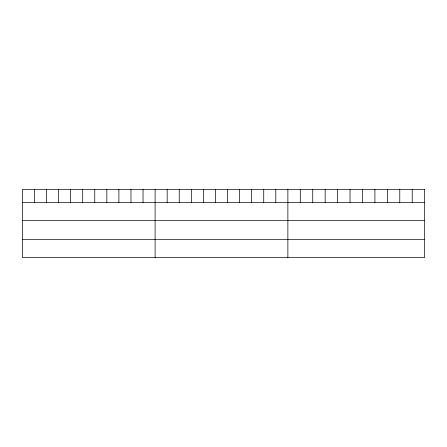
<?xml version="1.0" encoding="UTF-8"?>
<svg xmlns="http://www.w3.org/2000/svg" width="447" height="447" viewBox="0 0 447 447"><rect width="100%" height="100%" fill="white"/><g stroke="black" fill="none" stroke-linecap="round" stroke-linejoin="round"><path stroke-width="0.67" d="M22.35 202.407L424.65 202.407M22.35 220.606L424.65 220.606M22.35 239.357L424.65 239.357M412.218 189.45L412.218 202.407M399.78 189.45L399.78 202.407M387.348 189.45L387.348 202.407M374.91 189.45L374.91 202.407M362.478 189.45L362.478 202.407M350.04 189.45L350.04 202.407M337.608 189.45L337.608 202.407M325.17 189.45L325.17 202.407M312.738 189.45L312.738 202.407M300.3 189.45L300.3 202.407M287.868 189.45L287.868 257.55M275.799 189.45L275.799 202.407M263.73 189.45L263.73 202.407M251.661 189.45L251.661 202.407M239.592 189.45L239.592 202.407M227.523 189.45L227.523 202.407M215.454 189.45L215.454 202.407M203.385 189.45L203.385 202.407M191.316 189.45L191.316 202.407M179.247 189.45L179.247 202.407M167.178 189.45L167.178 202.407M155.109 189.45L155.109 257.55M143.04 189.45L143.04 202.407M130.971 189.45L130.971 202.407M118.902 189.45L118.902 202.407M106.833 189.45L106.833 202.407M94.764 189.45L94.764 202.407M82.695 189.45L82.695 202.407M70.626 189.45L70.626 202.407M58.557 189.45L58.557 202.407M46.488 189.45L46.488 202.407M34.419 189.45L34.419 202.407M424.65 189.45L22.35 189.45L22.35 257.55L424.65 257.55L424.65 189.45"/></g></svg>
